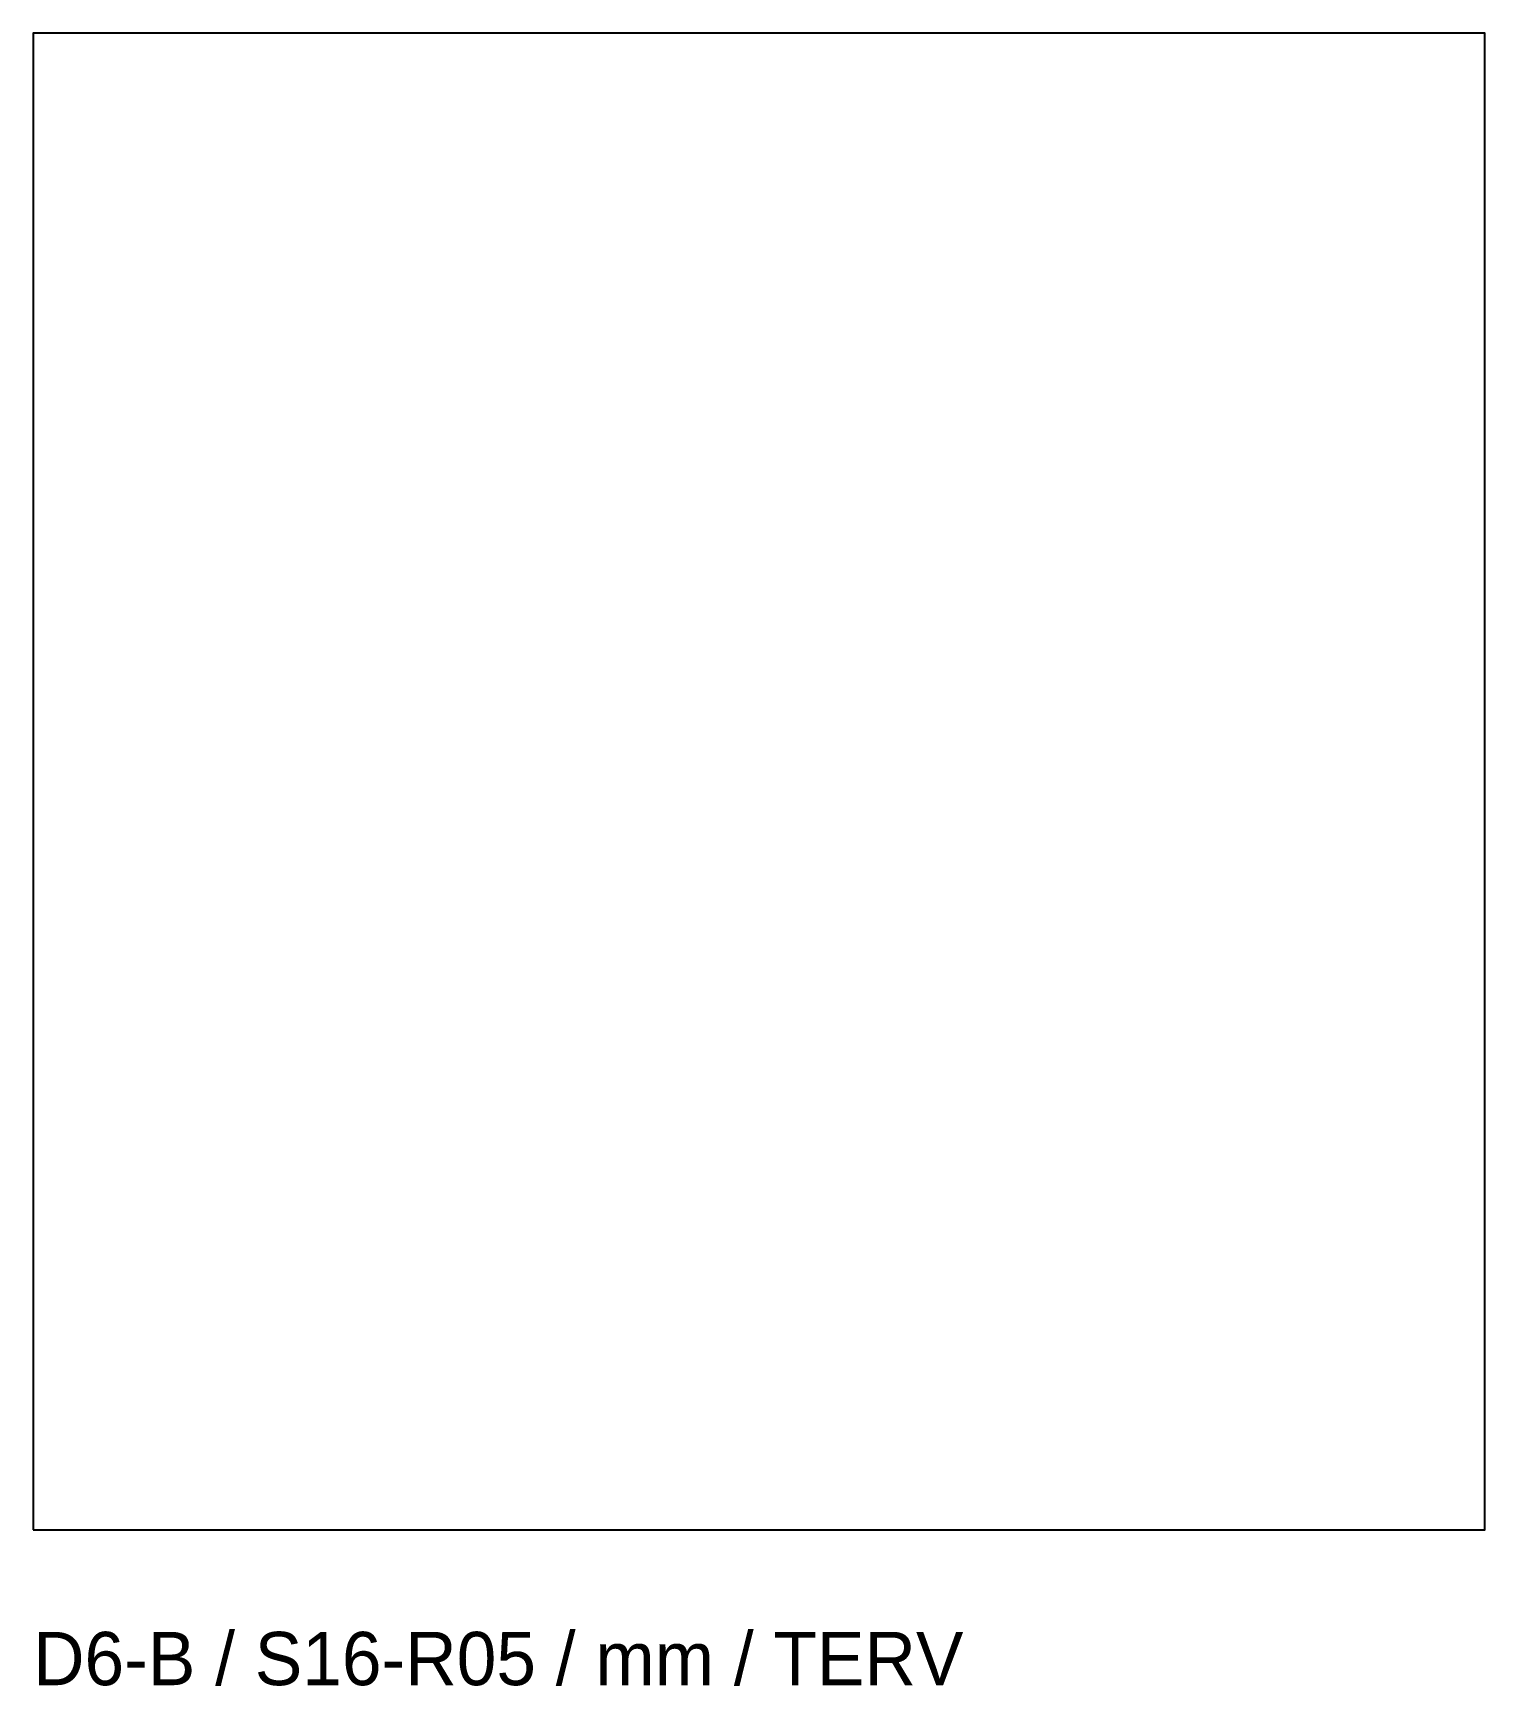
# Model space of a CAD drawing. Header units: millimetres. Extents: x 0 to 327, y -35 to 337.
import ezdxf

# ---------------------------------------------------------------- set-up
doc = ezdxf.new("R2010")
doc.units = ezdxf.units.MM

msp = doc.modelspace()

# ---------------------------------------------------------------- linework, layer by layer
msp.add_lwpolyline([(0, 0), (327, 0), (327, 337), (0, 337)], close=True)

# ---------------------------------------------------------------- texts
msp.add_text('D6-B / S16-R05 / mm / TERV', height=12).set_placement((0, -35))

doc.saveas('drawing.dxf')
